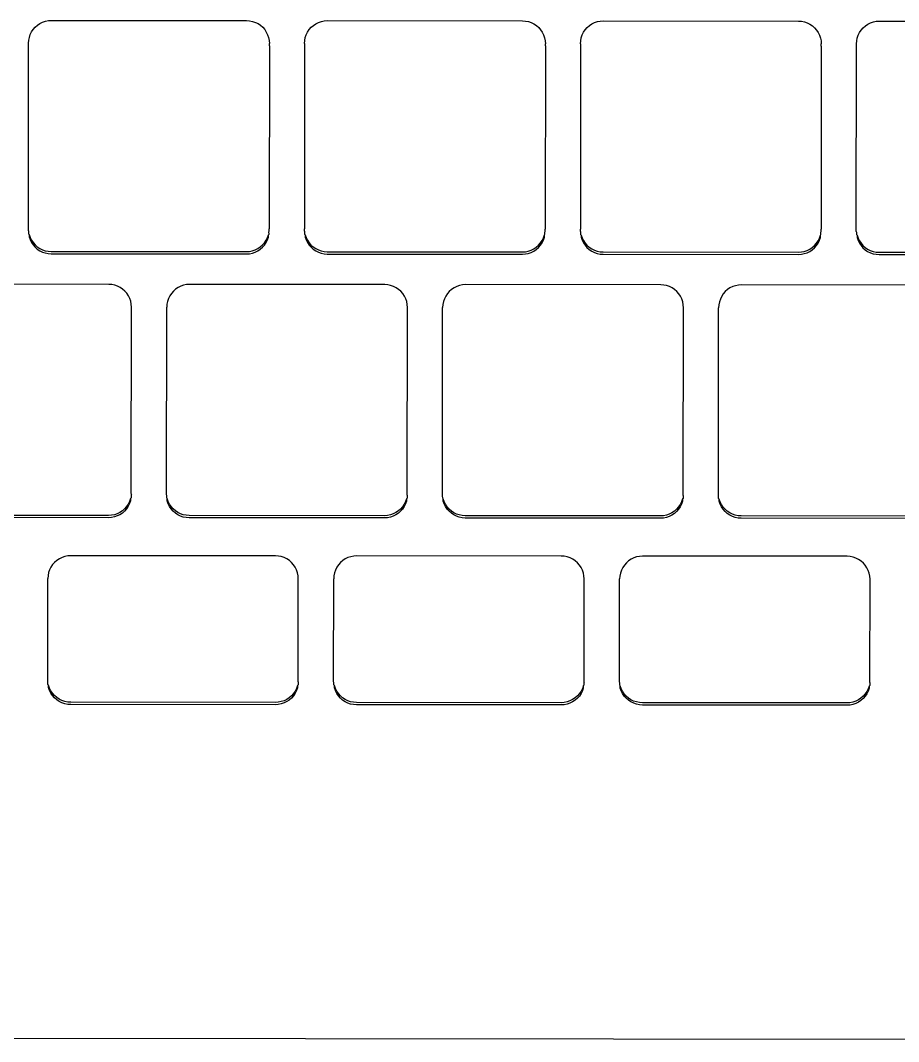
# Model space of a CAD drawing. Header units: millimetres. Extents: x 5625199 to 7433318, y -3316392 to -2552493.
# Drawn here: x 5805933 to 5805993.1, y -2585691.1 to -2585621.2 of the extents above; entities that cross this region are included whole.
import ezdxf

# ---------------------------------------------------------------- set-up
doc = ezdxf.new("R2010")
doc.units = ezdxf.units.MM
doc.layers.add('PL-活动家具', color=15, linetype='Continuous')

# ---------------------------------------------------------------- blocks, each defined once
blk = doc.blocks.new('GW21')
for p, q in [((5240309.778, -2566365.075), (5240309.891, -2566364.905)), ((5240309.891, -2566364.905), (5240310.025, -2566364.751)), ((5240310.025, -2566364.751), (5240310.179, -2566364.616)), ((5240310.179, -2566364.616), (5240310.348, -2566364.503)), ((5240310.348, -2566364.503), (5240310.53, -2566364.412)), ((5240310.53, -2566364.412), (5240310.723, -2566364.347)), ((5240310.723, -2566364.347), (5240310.923, -2566364.307)), ((5240310.923, -2566364.307), (5240311.126, -2566364.294)), ((5240311.126, -2566364.294), (5240324.499, -2566364.305)), ((5240324.499, -2566364.305), (5240324.702, -2566364.319)), ((5240324.702, -2566364.319), (5240324.901, -2566364.359)), ((5240324.901, -2566364.359), (5240325.094, -2566364.425)), ((5240325.094, -2566364.425), (5240325.276, -2566364.515)), ((5240325.276, -2566364.515), (5240325.445, -2566364.629)), ((5240325.445, -2566364.629), (5240325.598, -2566364.765)), ((5240325.598, -2566364.765), (5240325.732, -2566364.919)), ((5240328.783, -2566364.921), (5240328.917, -2566364.767)), ((5240328.917, -2566364.767), (5240329.071, -2566364.632)), ((5240329.071, -2566364.632), (5240329.24, -2566364.519)), ((5240329.24, -2566364.519), (5240329.422, -2566364.428)), ((5240329.422, -2566364.428), (5240329.615, -2566364.363)), ((5240329.615, -2566364.363), (5240329.815, -2566364.323)), ((5240329.815, -2566364.323), (5240330.018, -2566364.31)), ((5240330.018, -2566364.31), (5240343.391, -2566364.321)), ((5240343.391, -2566364.321), (5240343.594, -2566364.335)), ((5240343.594, -2566364.335), (5240343.793, -2566364.375)), ((5240343.793, -2566364.375), (5240343.986, -2566364.441)), ((5240343.986, -2566364.441), (5240344.168, -2566364.532)), ((5240344.168, -2566364.532), (5240344.337, -2566364.646)), ((5240344.337, -2566364.646), (5240344.49, -2566364.781)), ((5240344.49, -2566364.781), (5240344.624, -2566364.935)), ((5240347.675, -2566364.937), (5240347.81, -2566364.784)), ((5240347.81, -2566364.784), (5240347.963, -2566364.649)), ((5240347.963, -2566364.649), (5240348.132, -2566364.535)), ((5240348.132, -2566364.535), (5240348.315, -2566364.445)), ((5240348.315, -2566364.445), (5240348.507, -2566364.379)), ((5240348.507, -2566364.379), (5240348.707, -2566364.339)), ((5240348.707, -2566364.339), (5240348.91, -2566364.326)), ((5240348.91, -2566364.326), (5240362.283, -2566364.337)), ((5240362.283, -2566364.337), (5240362.486, -2566364.351)), ((5240362.486, -2566364.351), (5240362.685, -2566364.391)), ((5240362.685, -2566364.391), (5240362.878, -2566364.457)), ((5240362.878, -2566364.457), (5240363.06, -2566364.548)), ((5240363.06, -2566364.548), (5240363.229, -2566364.662)), ((5240363.229, -2566364.662), (5240363.382, -2566364.797)), ((5240363.382, -2566364.797), (5240363.516, -2566364.951)), ((5240366.567, -2566364.954), (5240366.702, -2566364.8)), ((5240366.702, -2566364.8), (5240366.855, -2566364.665)), ((5240366.855, -2566364.665), (5240367.024, -2566364.551)), ((5240367.024, -2566364.551), (5240367.207, -2566364.461)), ((5240367.207, -2566364.461), (5240367.399, -2566364.395)), ((5240367.399, -2566364.395), (5240367.599, -2566364.355)), ((5240367.599, -2566364.355), (5240367.802, -2566364.342)), ((5240367.802, -2566364.342), (5240381.175, -2566364.354)), ((5240309.582, -2566365.653), (5240309.622, -2566365.453)), ((5240309.622, -2566365.453), (5240309.688, -2566365.259)), ((5240309.688, -2566365.259), (5240309.778, -2566365.075)), ((5240325.732, -2566364.919), (5240325.845, -2566365.089)), ((5240325.845, -2566365.089), (5240325.935, -2566365.273)), ((5240325.935, -2566365.273), (5240326, -2566365.467)), ((5240326, -2566365.467), (5240326.04, -2566365.668)), ((5240328.474, -2566365.67), (5240328.514, -2566365.469)), ((5240328.514, -2566365.469), (5240328.58, -2566365.275)), ((5240328.58, -2566365.275), (5240328.67, -2566365.091)), ((5240328.67, -2566365.091), (5240328.783, -2566364.921)), ((5240344.624, -2566364.935), (5240344.737, -2566365.105)), ((5240344.737, -2566365.105), (5240344.827, -2566365.289)), ((5240344.827, -2566365.289), (5240344.892, -2566365.483)), ((5240344.892, -2566365.483), (5240344.932, -2566365.684)), ((5240347.366, -2566365.686), (5240347.406, -2566365.485)), ((5240347.406, -2566365.485), (5240347.472, -2566365.291)), ((5240347.472, -2566365.291), (5240347.562, -2566365.108)), ((5240347.562, -2566365.108), (5240347.675, -2566364.937)), ((5240363.516, -2566364.951), (5240363.629, -2566365.121)), ((5240363.629, -2566365.121), (5240363.719, -2566365.305)), ((5240363.719, -2566365.305), (5240363.784, -2566365.499)), ((5240363.784, -2566365.499), (5240363.824, -2566365.7)), ((5240366.258, -2566365.702), (5240366.298, -2566365.501)), ((5240366.298, -2566365.501), (5240366.364, -2566365.307)), ((5240366.364, -2566365.307), (5240366.454, -2566365.124)), ((5240366.454, -2566365.124), (5240366.567, -2566364.954)), ((5240309.558, -2566378.708), (5240309.569, -2566365.858)), ((5240309.569, -2566365.858), (5240309.582, -2566365.653)), ((5240326.04, -2566365.668), (5240326.053, -2566365.872)), ((5240326.054, -2566366.028), (5240326.041, -2566378.566)), ((5240326.054, -2566366.028), (5240326.053, -2566365.872)), ((5240328.461, -2566365.874), (5240328.449, -2566378.568)), ((5240328.461, -2566365.874), (5240328.474, -2566365.67)), ((5240344.932, -2566365.684), (5240344.945, -2566365.888)), ((5240344.946, -2566366.044), (5240344.933, -2566378.582)), ((5240344.946, -2566366.044), (5240344.945, -2566365.888)), ((5240347.353, -2566365.89), (5240347.341, -2566378.584)), ((5240347.353, -2566365.89), (5240347.366, -2566365.686)), ((5240363.824, -2566365.7), (5240363.837, -2566365.904)), ((5240363.838, -2566366.06), (5240363.825, -2566378.598)), ((5240363.838, -2566366.06), (5240363.837, -2566365.904)), ((5240366.234, -2566378.756), (5240366.245, -2566365.906)), ((5240366.245, -2566365.906), (5240366.258, -2566365.702)), ((5240309.558, -2566378.708), (5240309.57, -2566378.756)), ((5240309.57, -2566378.756), (5240309.571, -2566378.912)), ((5240326.027, -2566378.77), (5240326.042, -2566378.722)), ((5240326.028, -2566378.926), (5240326.027, -2566378.77)), ((5240326.042, -2566378.722), (5240326.041, -2566378.566)), ((5240328.45, -2566378.724), (5240328.449, -2566378.568)), ((5240328.45, -2566378.724), (5240328.462, -2566378.772)), ((5240328.462, -2566378.772), (5240328.463, -2566378.928)), ((5240344.919, -2566378.786), (5240344.934, -2566378.738)), ((5240344.92, -2566378.942), (5240344.919, -2566378.786)), ((5240344.934, -2566378.738), (5240344.933, -2566378.582)), ((5240347.342, -2566378.74), (5240347.341, -2566378.584)), ((5240347.342, -2566378.74), (5240347.354, -2566378.788)), ((5240347.354, -2566378.788), (5240347.355, -2566378.945)), ((5240363.811, -2566378.802), (5240363.826, -2566378.754)), ((5240363.812, -2566378.959), (5240363.811, -2566378.802)), ((5240363.826, -2566378.754), (5240363.825, -2566378.598)), ((5240366.234, -2566378.756), (5240366.246, -2566378.805)), ((5240366.246, -2566378.805), (5240366.247, -2566378.961)), ((5240309.571, -2566378.912), (5240309.609, -2566378.957)), ((5240309.609, -2566378.957), (5240309.675, -2566379.151)), ((5240309.609, -2566378.957), (5240309.61, -2566379.113)), ((5240309.61, -2566379.113), (5240309.676, -2566379.307)), ((5240309.675, -2566379.151), (5240309.765, -2566379.335)), ((5240309.676, -2566379.307), (5240309.765, -2566379.491)), ((5240309.765, -2566379.335), (5240309.877, -2566379.505)), ((5240309.765, -2566379.491), (5240309.878, -2566379.661)), ((5240309.877, -2566379.505), (5240310.011, -2566379.659)), ((5240325.584, -2566379.672), (5240325.718, -2566379.518)), ((5240325.718, -2566379.518), (5240325.832, -2566379.348)), ((5240325.719, -2566379.675), (5240325.832, -2566379.504)), ((5240325.832, -2566379.348), (5240325.922, -2566379.165)), ((5240325.832, -2566379.504), (5240325.923, -2566379.321)), ((5240325.922, -2566379.165), (5240325.987, -2566378.971)), ((5240325.923, -2566379.321), (5240325.988, -2566379.127)), ((5240325.987, -2566378.971), (5240326.028, -2566378.926)), ((5240325.988, -2566379.127), (5240325.987, -2566378.971)), ((5240328.463, -2566378.928), (5240328.502, -2566378.973)), ((5240328.502, -2566378.973), (5240328.567, -2566379.167)), ((5240328.502, -2566378.973), (5240328.502, -2566379.129)), ((5240328.502, -2566379.129), (5240328.568, -2566379.323)), ((5240328.567, -2566379.167), (5240328.657, -2566379.351)), ((5240328.568, -2566379.323), (5240328.657, -2566379.507)), ((5240328.657, -2566379.351), (5240328.769, -2566379.521)), ((5240328.657, -2566379.507), (5240328.77, -2566379.677)), ((5240328.769, -2566379.521), (5240328.903, -2566379.675)), ((5240344.476, -2566379.689), (5240344.61, -2566379.535)), ((5240344.61, -2566379.535), (5240344.724, -2566379.365)), ((5240344.611, -2566379.691), (5240344.725, -2566379.521)), ((5240344.724, -2566379.365), (5240344.814, -2566379.181)), ((5240344.725, -2566379.521), (5240344.815, -2566379.337)), ((5240344.814, -2566379.181), (5240344.879, -2566378.987)), ((5240344.815, -2566379.337), (5240344.88, -2566379.143)), ((5240344.879, -2566378.987), (5240344.92, -2566378.942)), ((5240344.88, -2566379.143), (5240344.879, -2566378.987)), ((5240347.355, -2566378.945), (5240347.394, -2566378.989)), ((5240347.394, -2566378.989), (5240347.459, -2566379.183)), ((5240347.394, -2566378.989), (5240347.394, -2566379.145)), ((5240347.394, -2566379.145), (5240347.46, -2566379.339)), ((5240347.459, -2566379.183), (5240347.549, -2566379.367)), ((5240347.46, -2566379.339), (5240347.549, -2566379.523)), ((5240347.549, -2566379.367), (5240347.662, -2566379.537)), ((5240347.549, -2566379.523), (5240347.662, -2566379.693)), ((5240347.662, -2566379.537), (5240347.796, -2566379.691)), ((5240363.368, -2566379.705), (5240363.503, -2566379.551)), ((5240363.503, -2566379.551), (5240363.616, -2566379.381)), ((5240363.503, -2566379.707), (5240363.617, -2566379.537)), ((5240363.616, -2566379.381), (5240363.706, -2566379.197)), ((5240363.617, -2566379.537), (5240363.707, -2566379.353)), ((5240363.706, -2566379.197), (5240363.771, -2566379.003)), ((5240363.707, -2566379.353), (5240363.772, -2566379.159)), ((5240363.771, -2566379.003), (5240363.812, -2566378.959)), ((5240363.772, -2566379.159), (5240363.771, -2566379.003)), ((5240366.247, -2566378.961), (5240366.286, -2566379.005)), ((5240366.286, -2566379.005), (5240366.351, -2566379.199)), ((5240366.286, -2566379.005), (5240366.286, -2566379.162)), ((5240366.286, -2566379.162), (5240366.352, -2566379.356)), ((5240366.351, -2566379.199), (5240366.441, -2566379.383)), ((5240366.352, -2566379.356), (5240366.442, -2566379.539)), ((5240366.441, -2566379.383), (5240366.554, -2566379.553)), ((5240366.442, -2566379.539), (5240366.554, -2566379.71)), ((5240366.554, -2566379.553), (5240366.688, -2566379.708)), ((5240309.878, -2566379.661), (5240310.012, -2566379.815)), ((5240310.011, -2566379.659), (5240310.164, -2566379.794)), ((5240310.012, -2566379.815), (5240310.165, -2566379.95)), ((5240310.164, -2566379.794), (5240310.333, -2566379.908)), ((5240310.165, -2566379.95), (5240310.334, -2566380.064)), ((5240310.333, -2566379.908), (5240310.516, -2566379.999)), ((5240310.334, -2566380.064), (5240310.517, -2566380.155)), ((5240310.516, -2566379.999), (5240310.708, -2566380.065)), ((5240310.517, -2566380.155), (5240310.709, -2566380.221)), ((5240310.708, -2566380.065), (5240310.908, -2566380.105)), ((5240310.709, -2566380.221), (5240310.909, -2566380.261)), ((5240310.908, -2566380.105), (5240311.111, -2566380.118)), ((5240310.909, -2566380.261), (5240311.112, -2566380.275)), ((5240311.111, -2566380.118), (5240324.484, -2566380.13)), ((5240311.112, -2566380.275), (5240324.485, -2566380.286)), ((5240324.484, -2566380.13), (5240324.687, -2566380.117)), ((5240324.485, -2566380.286), (5240324.688, -2566380.273)), ((5240324.687, -2566380.117), (5240324.886, -2566380.077)), ((5240324.688, -2566380.273), (5240324.887, -2566380.233)), ((5240324.886, -2566380.077), (5240325.079, -2566380.011)), ((5240324.887, -2566380.233), (5240325.08, -2566380.167)), ((5240325.079, -2566380.011), (5240325.262, -2566379.921)), ((5240325.08, -2566380.167), (5240325.263, -2566380.077)), ((5240325.262, -2566379.921), (5240325.431, -2566379.807)), ((5240325.263, -2566380.077), (5240325.432, -2566379.963)), ((5240325.431, -2566379.807), (5240325.584, -2566379.672)), ((5240325.432, -2566379.963), (5240325.585, -2566379.828)), ((5240325.585, -2566379.828), (5240325.719, -2566379.675)), ((5240328.77, -2566379.677), (5240328.904, -2566379.831)), ((5240328.903, -2566379.675), (5240329.056, -2566379.81)), ((5240328.904, -2566379.831), (5240329.057, -2566379.966)), ((5240329.056, -2566379.81), (5240329.225, -2566379.924)), ((5240329.057, -2566379.966), (5240329.226, -2566380.08)), ((5240329.225, -2566379.924), (5240329.408, -2566380.015)), ((5240329.226, -2566380.08), (5240329.409, -2566380.171)), ((5240329.408, -2566380.015), (5240329.6, -2566380.081)), ((5240329.409, -2566380.171), (5240329.601, -2566380.237)), ((5240329.6, -2566380.081), (5240329.8, -2566380.121)), ((5240329.601, -2566380.237), (5240329.801, -2566380.277)), ((5240329.8, -2566380.121), (5240330.003, -2566380.135)), ((5240329.801, -2566380.277), (5240330.004, -2566380.291)), ((5240330.003, -2566380.135), (5240343.376, -2566380.146)), ((5240330.004, -2566380.291), (5240343.377, -2566380.302)), ((5240343.376, -2566380.146), (5240343.579, -2566380.133)), ((5240343.377, -2566380.302), (5240343.58, -2566380.289)), ((5240343.579, -2566380.133), (5240343.778, -2566380.093)), ((5240343.58, -2566380.289), (5240343.779, -2566380.249)), ((5240343.778, -2566380.093), (5240343.971, -2566380.027)), ((5240343.779, -2566380.249), (5240343.972, -2566380.184)), ((5240343.971, -2566380.027), (5240344.154, -2566379.937)), ((5240343.972, -2566380.184), (5240344.155, -2566380.093)), ((5240344.154, -2566379.937), (5240344.323, -2566379.823)), ((5240344.155, -2566380.093), (5240344.324, -2566379.98)), ((5240344.323, -2566379.823), (5240344.476, -2566379.689)), ((5240344.324, -2566379.98), (5240344.477, -2566379.845)), ((5240344.477, -2566379.845), (5240344.611, -2566379.691)), ((5240347.662, -2566379.693), (5240347.796, -2566379.848)), ((5240347.796, -2566379.691), (5240347.948, -2566379.827)), ((5240347.796, -2566379.848), (5240347.949, -2566379.983)), ((5240347.948, -2566379.827), (5240348.117, -2566379.94)), ((5240347.949, -2566379.983), (5240348.118, -2566380.097)), ((5240348.117, -2566379.94), (5240348.3, -2566380.031)), ((5240348.118, -2566380.097), (5240348.301, -2566380.187)), ((5240348.3, -2566380.031), (5240348.493, -2566380.097)), ((5240348.301, -2566380.187), (5240348.493, -2566380.253)), ((5240348.493, -2566380.097), (5240348.692, -2566380.137)), ((5240348.493, -2566380.253), (5240348.693, -2566380.293)), ((5240348.692, -2566380.137), (5240348.895, -2566380.151)), ((5240348.693, -2566380.293), (5240348.896, -2566380.307)), ((5240348.895, -2566380.151), (5240362.268, -2566380.162)), ((5240362.268, -2566380.162), (5240362.471, -2566380.149)), ((5240362.471, -2566380.149), (5240362.671, -2566380.109)), ((5240362.472, -2566380.305), (5240362.671, -2566380.265)), ((5240362.671, -2566380.109), (5240362.863, -2566380.044)), ((5240362.671, -2566380.265), (5240362.864, -2566380.2)), ((5240362.863, -2566380.044), (5240363.046, -2566379.953)), ((5240362.864, -2566380.2), (5240363.047, -2566380.109)), ((5240363.046, -2566379.953), (5240363.215, -2566379.84)), ((5240363.047, -2566380.109), (5240363.216, -2566379.996)), ((5240363.215, -2566379.84), (5240363.368, -2566379.705)), ((5240363.216, -2566379.996), (5240363.369, -2566379.861)), ((5240363.369, -2566379.861), (5240363.503, -2566379.707)), ((5240366.554, -2566379.71), (5240366.688, -2566379.864)), ((5240366.688, -2566379.708), (5240366.84, -2566379.843)), ((5240366.688, -2566379.864), (5240366.841, -2566379.999)), ((5240366.84, -2566379.843), (5240367.01, -2566379.957)), ((5240366.841, -2566379.999), (5240367.01, -2566380.113)), ((5240367.01, -2566379.957), (5240367.192, -2566380.047)), ((5240367.01, -2566380.113), (5240367.193, -2566380.203)), ((5240367.192, -2566380.047), (5240367.385, -2566380.113)), ((5240367.193, -2566380.203), (5240367.385, -2566380.269)), ((5240367.385, -2566380.113), (5240367.584, -2566380.153)), ((5240367.385, -2566380.269), (5240367.585, -2566380.31)), ((5240367.584, -2566380.153), (5240367.787, -2566380.167)), ((5240367.787, -2566380.167), (5240381.16, -2566380.178)), ((5240348.896, -2566380.307), (5240362.269, -2566380.318)), ((5240362.269, -2566380.318), (5240362.472, -2566380.305)), ((5240367.585, -2566380.31), (5240367.788, -2566380.323)), ((5240367.788, -2566380.323), (5240381.161, -2566380.335)), ((5240315.061, -2566382.37), (5240301.688, -2566382.358)), ((5240315.264, -2566382.383), (5240315.061, -2566382.37)), ((5240315.463, -2566382.423), (5240315.264, -2566382.383)), ((5240320.377, -2566382.387), (5240320.177, -2566382.427)), ((5240320.58, -2566382.374), (5240320.377, -2566382.387)), ((5240333.953, -2566382.386), (5240320.58, -2566382.374)), ((5240334.156, -2566382.399), (5240333.953, -2566382.386)), ((5240339.472, -2566382.39), (5240339.269, -2566382.404)), ((5240352.845, -2566382.402), (5240339.472, -2566382.39)), ((5240315.656, -2566382.489), (5240315.463, -2566382.423)), ((5240315.838, -2566382.58), (5240315.656, -2566382.489)), ((5240316.007, -2566382.694), (5240315.838, -2566382.58)), ((5240316.16, -2566382.829), (5240316.007, -2566382.694)), ((5240316.294, -2566382.983), (5240316.16, -2566382.829)), ((5240316.407, -2566383.153), (5240316.294, -2566382.983)), ((5240319.345, -2566382.986), (5240319.232, -2566383.156)), ((5240319.48, -2566382.832), (5240319.345, -2566382.986)), ((5240319.633, -2566382.697), (5240319.48, -2566382.832)), ((5240319.802, -2566382.583), (5240319.633, -2566382.697)), ((5240319.985, -2566382.493), (5240319.802, -2566382.583)), ((5240320.177, -2566382.427), (5240319.985, -2566382.493)), ((5240334.355, -2566382.439), (5240334.156, -2566382.399)), ((5240334.548, -2566382.505), (5240334.355, -2566382.439)), ((5240334.73, -2566382.596), (5240334.548, -2566382.505)), ((5240334.899, -2566382.71), (5240334.73, -2566382.596)), ((5240335.052, -2566382.845), (5240334.899, -2566382.71)), ((5240335.186, -2566382.999), (5240335.052, -2566382.845)), ((5240335.299, -2566383.17), (5240335.186, -2566382.999)), ((5240338.237, -2566383.002), (5240338.124, -2566383.172)), ((5240338.372, -2566382.848), (5240338.237, -2566383.002)), ((5240338.525, -2566382.713), (5240338.372, -2566382.848)), ((5240338.694, -2566382.6), (5240338.525, -2566382.713)), ((5240338.877, -2566382.509), (5240338.694, -2566382.6)), ((5240339.069, -2566382.443), (5240338.877, -2566382.509)), ((5240339.269, -2566382.404), (5240339.069, -2566382.443)), ((5240353.048, -2566382.416), (5240352.845, -2566382.402)), ((5240353.247, -2566382.456), (5240353.048, -2566382.416)), ((5240353.44, -2566382.522), (5240353.247, -2566382.456)), ((5240353.622, -2566382.612), (5240353.44, -2566382.522)), ((5240353.791, -2566382.726), (5240353.622, -2566382.612)), ((5240353.944, -2566382.861), (5240353.791, -2566382.726)), ((5240354.078, -2566383.015), (5240353.944, -2566382.861)), ((5240354.191, -2566383.186), (5240354.078, -2566383.015)), ((5240357.129, -2566383.018), (5240357.016, -2566383.188)), ((5240357.264, -2566382.864), (5240357.129, -2566383.018)), ((5240357.417, -2566382.729), (5240357.264, -2566382.864)), ((5240357.586, -2566382.616), (5240357.417, -2566382.729)), ((5240357.769, -2566382.525), (5240357.586, -2566382.616)), ((5240357.961, -2566382.46), (5240357.769, -2566382.525)), ((5240358.161, -2566382.42), (5240357.961, -2566382.46)), ((5240358.364, -2566382.407), (5240358.161, -2566382.42)), ((5240371.737, -2566382.418), (5240358.364, -2566382.407)), ((5240316.497, -2566383.337), (5240316.407, -2566383.153)), ((5240316.562, -2566383.531), (5240316.497, -2566383.337)), ((5240316.602, -2566383.732), (5240316.562, -2566383.531)), ((5240316.615, -2566383.936), (5240316.602, -2566383.732)), ((5240319.036, -2566383.734), (5240319.023, -2566383.938)), ((5240319.076, -2566383.533), (5240319.036, -2566383.734)), ((5240319.142, -2566383.339), (5240319.076, -2566383.533)), ((5240319.232, -2566383.156), (5240319.142, -2566383.339)), ((5240335.389, -2566383.353), (5240335.299, -2566383.17)), ((5240335.454, -2566383.547), (5240335.389, -2566383.353)), ((5240335.494, -2566383.748), (5240335.454, -2566383.547)), ((5240335.507, -2566383.953), (5240335.494, -2566383.748)), ((5240337.928, -2566383.75), (5240337.915, -2566383.955)), ((5240337.968, -2566383.549), (5240337.928, -2566383.75)), ((5240338.034, -2566383.356), (5240337.968, -2566383.549)), ((5240338.124, -2566383.172), (5240338.034, -2566383.356)), ((5240354.281, -2566383.37), (5240354.191, -2566383.186)), ((5240354.346, -2566383.564), (5240354.281, -2566383.37)), ((5240354.386, -2566383.764), (5240354.346, -2566383.564)), ((5240354.399, -2566383.969), (5240354.386, -2566383.764)), ((5240356.82, -2566383.766), (5240356.807, -2566383.971)), ((5240356.86, -2566383.566), (5240356.82, -2566383.766)), ((5240356.926, -2566383.372), (5240356.86, -2566383.566)), ((5240357.016, -2566383.188), (5240356.926, -2566383.372)), ((5240316.603, -2566396.63), (5240316.616, -2566384.092)), ((5240316.616, -2566384.092), (5240316.615, -2566383.936)), ((5240319.012, -2566396.788), (5240319.023, -2566383.938)), ((5240335.495, -2566396.646), (5240335.508, -2566384.109)), ((5240335.508, -2566384.109), (5240335.507, -2566383.953)), ((5240337.904, -2566396.805), (5240337.915, -2566383.955)), ((5240354.387, -2566396.663), (5240354.4, -2566384.125)), ((5240354.4, -2566384.125), (5240354.399, -2566383.969)), ((5240356.795, -2566396.665), (5240356.807, -2566383.971)), ((5240316.549, -2566397.035), (5240316.484, -2566397.229)), ((5240316.59, -2566396.991), (5240316.549, -2566397.035)), ((5240316.549, -2566397.035), (5240316.55, -2566397.191)), ((5240316.604, -2566396.786), (5240316.589, -2566396.835)), ((5240316.589, -2566396.835), (5240316.59, -2566396.991)), ((5240316.604, -2566396.786), (5240316.603, -2566396.63)), ((5240319.024, -2566396.837), (5240319.012, -2566396.788)), ((5240319.025, -2566396.993), (5240319.024, -2566396.837)), ((5240319.064, -2566397.038), (5240319.025, -2566396.993)), ((5240319.129, -2566397.231), (5240319.064, -2566397.038)), ((5240319.064, -2566397.194), (5240319.064, -2566397.038)), ((5240335.442, -2566397.052), (5240335.376, -2566397.245)), ((5240335.482, -2566397.007), (5240335.442, -2566397.052)), ((5240335.442, -2566397.052), (5240335.442, -2566397.208)), ((5240335.496, -2566396.803), (5240335.481, -2566396.851)), ((5240335.481, -2566396.851), (5240335.482, -2566397.007)), ((5240335.496, -2566396.803), (5240335.495, -2566396.646)), ((5240337.916, -2566396.853), (5240337.904, -2566396.805)), ((5240337.917, -2566397.009), (5240337.916, -2566396.853)), ((5240337.956, -2566397.054), (5240337.917, -2566397.009)), ((5240338.021, -2566397.248), (5240337.956, -2566397.054)), ((5240337.956, -2566397.21), (5240337.956, -2566397.054)), ((5240354.334, -2566397.068), (5240354.268, -2566397.262)), ((5240354.374, -2566397.023), (5240354.334, -2566397.068)), ((5240354.334, -2566397.068), (5240354.334, -2566397.224)), ((5240354.388, -2566396.819), (5240354.373, -2566396.867)), ((5240354.373, -2566396.867), (5240354.374, -2566397.023)), ((5240354.388, -2566396.819), (5240354.387, -2566396.663)), ((5240356.796, -2566396.821), (5240356.795, -2566396.665)), ((5240356.808, -2566396.869), (5240356.796, -2566396.821)), ((5240356.809, -2566397.025), (5240356.808, -2566396.869)), ((5240356.848, -2566397.07), (5240356.809, -2566397.025)), ((5240356.913, -2566397.264), (5240356.848, -2566397.07)), ((5240356.849, -2566397.226), (5240356.848, -2566397.07)), ((5240316.146, -2566397.737), (5240315.993, -2566397.872)), ((5240316.28, -2566397.583), (5240316.146, -2566397.737)), ((5240316.281, -2566397.739), (5240316.147, -2566397.893)), ((5240316.394, -2566397.413), (5240316.28, -2566397.583)), ((5240316.395, -2566397.569), (5240316.281, -2566397.739)), ((5240316.484, -2566397.229), (5240316.394, -2566397.413)), ((5240316.485, -2566397.385), (5240316.395, -2566397.569)), ((5240316.55, -2566397.191), (5240316.485, -2566397.385)), ((5240319.13, -2566397.388), (5240319.064, -2566397.194)), ((5240319.219, -2566397.415), (5240319.129, -2566397.231)), ((5240319.219, -2566397.571), (5240319.13, -2566397.388)), ((5240319.332, -2566397.586), (5240319.219, -2566397.415)), ((5240319.332, -2566397.742), (5240319.219, -2566397.571)), ((5240319.466, -2566397.74), (5240319.332, -2566397.586)), ((5240319.466, -2566397.896), (5240319.332, -2566397.742)), ((5240319.618, -2566397.875), (5240319.466, -2566397.74)), ((5240335.038, -2566397.753), (5240334.885, -2566397.888)), ((5240335.173, -2566397.599), (5240335.038, -2566397.753)), ((5240335.173, -2566397.755), (5240335.039, -2566397.909)), ((5240335.286, -2566397.429), (5240335.173, -2566397.599)), ((5240335.287, -2566397.585), (5240335.173, -2566397.755)), ((5240335.376, -2566397.245), (5240335.286, -2566397.429)), ((5240335.377, -2566397.402), (5240335.287, -2566397.585)), ((5240335.442, -2566397.208), (5240335.377, -2566397.402)), ((5240338.022, -2566397.404), (5240337.956, -2566397.21)), ((5240338.111, -2566397.431), (5240338.021, -2566397.248)), ((5240338.112, -2566397.588), (5240338.022, -2566397.404)), ((5240338.224, -2566397.602), (5240338.111, -2566397.431)), ((5240338.224, -2566397.758), (5240338.112, -2566397.588)), ((5240338.358, -2566397.756), (5240338.224, -2566397.602)), ((5240338.358, -2566397.912), (5240338.224, -2566397.758)), ((5240338.51, -2566397.891), (5240338.358, -2566397.756)), ((5240353.93, -2566397.769), (5240353.777, -2566397.904)), ((5240354.065, -2566397.615), (5240353.93, -2566397.769)), ((5240354.065, -2566397.771), (5240353.931, -2566397.925)), ((5240354.178, -2566397.445), (5240354.065, -2566397.615)), ((5240354.179, -2566397.601), (5240354.065, -2566397.771)), ((5240354.268, -2566397.262), (5240354.178, -2566397.445)), ((5240354.269, -2566397.418), (5240354.179, -2566397.601)), ((5240354.334, -2566397.224), (5240354.269, -2566397.418)), ((5240356.914, -2566397.42), (5240356.849, -2566397.226)), ((5240357.003, -2566397.448), (5240356.913, -2566397.264)), ((5240357.004, -2566397.604), (5240356.914, -2566397.42)), ((5240357.116, -2566397.618), (5240357.003, -2566397.448)), ((5240357.116, -2566397.774), (5240357.004, -2566397.604)), ((5240357.25, -2566397.772), (5240357.116, -2566397.618)), ((5240357.25, -2566397.928), (5240357.116, -2566397.774)), ((5240357.403, -2566397.907), (5240357.25, -2566397.772)), ((5240315.046, -2566398.194), (5240301.673, -2566398.183)), ((5240315.047, -2566398.35), (5240301.674, -2566398.339)), ((5240315.249, -2566398.181), (5240315.046, -2566398.194)), ((5240315.25, -2566398.337), (5240315.047, -2566398.35)), ((5240315.448, -2566398.141), (5240315.249, -2566398.181)), ((5240315.449, -2566398.298), (5240315.25, -2566398.337)), ((5240315.641, -2566398.076), (5240315.448, -2566398.141)), ((5240315.642, -2566398.232), (5240315.449, -2566398.298)), ((5240315.824, -2566397.985), (5240315.641, -2566398.076)), ((5240315.825, -2566398.141), (5240315.642, -2566398.232)), ((5240315.993, -2566397.872), (5240315.824, -2566397.985)), ((5240315.994, -2566398.028), (5240315.825, -2566398.141)), ((5240316.147, -2566397.893), (5240315.994, -2566398.028)), ((5240319.619, -2566398.031), (5240319.466, -2566397.896)), ((5240319.787, -2566397.989), (5240319.618, -2566397.875)), ((5240319.788, -2566398.145), (5240319.619, -2566398.031)), ((5240319.97, -2566398.079), (5240319.787, -2566397.989)), ((5240319.971, -2566398.236), (5240319.788, -2566398.145)), ((5240320.163, -2566398.145), (5240319.97, -2566398.079)), ((5240320.163, -2566398.302), (5240319.971, -2566398.236)), ((5240320.362, -2566398.186), (5240320.163, -2566398.145)), ((5240320.363, -2566398.342), (5240320.163, -2566398.302)), ((5240320.565, -2566398.199), (5240320.362, -2566398.186)), ((5240320.566, -2566398.355), (5240320.363, -2566398.342)), ((5240333.938, -2566398.211), (5240320.565, -2566398.199)), ((5240333.939, -2566398.367), (5240320.566, -2566398.355)), ((5240334.141, -2566398.197), (5240333.938, -2566398.211)), ((5240334.142, -2566398.353), (5240333.939, -2566398.367)), ((5240334.341, -2566398.158), (5240334.141, -2566398.197)), ((5240334.341, -2566398.314), (5240334.142, -2566398.353)), ((5240334.533, -2566398.092), (5240334.341, -2566398.158)), ((5240334.534, -2566398.248), (5240334.341, -2566398.314)), ((5240334.716, -2566398.001), (5240334.533, -2566398.092)), ((5240334.717, -2566398.158), (5240334.534, -2566398.248)), ((5240334.885, -2566397.888), (5240334.716, -2566398.001)), ((5240334.886, -2566398.044), (5240334.717, -2566398.158)), ((5240335.039, -2566397.909), (5240334.886, -2566398.044)), ((5240338.511, -2566398.047), (5240338.358, -2566397.912)), ((5240338.68, -2566398.005), (5240338.51, -2566397.891)), ((5240338.68, -2566398.161), (5240338.511, -2566398.047)), ((5240338.862, -2566398.096), (5240338.68, -2566398.005)), ((5240338.863, -2566398.252), (5240338.68, -2566398.161)), ((5240339.055, -2566398.162), (5240338.862, -2566398.096)), ((5240339.055, -2566398.318), (5240338.863, -2566398.252)), ((5240339.254, -2566398.202), (5240339.055, -2566398.162)), ((5240339.255, -2566398.358), (5240339.055, -2566398.318)), ((5240339.457, -2566398.215), (5240339.254, -2566398.202)), ((5240339.458, -2566398.371), (5240339.255, -2566398.358)), ((5240352.83, -2566398.227), (5240339.457, -2566398.215)), ((5240352.831, -2566398.383), (5240339.458, -2566398.371)), ((5240353.033, -2566398.214), (5240352.83, -2566398.227)), ((5240353.034, -2566398.37), (5240352.831, -2566398.383)), ((5240353.233, -2566398.174), (5240353.033, -2566398.214)), ((5240353.233, -2566398.33), (5240353.034, -2566398.37)), ((5240353.425, -2566398.108), (5240353.233, -2566398.174)), ((5240353.426, -2566398.264), (5240353.233, -2566398.33)), ((5240353.608, -2566398.018), (5240353.425, -2566398.108)), ((5240353.609, -2566398.174), (5240353.426, -2566398.264)), ((5240353.777, -2566397.904), (5240353.608, -2566398.018)), ((5240353.778, -2566398.06), (5240353.609, -2566398.174)), ((5240353.931, -2566397.925), (5240353.778, -2566398.06)), ((5240357.403, -2566398.063), (5240357.25, -2566397.928)), ((5240357.572, -2566398.021), (5240357.403, -2566397.907)), ((5240357.572, -2566398.177), (5240357.403, -2566398.063)), ((5240357.754, -2566398.112), (5240357.572, -2566398.021)), ((5240357.755, -2566398.268), (5240357.572, -2566398.177)), ((5240357.947, -2566398.178), (5240357.754, -2566398.112)), ((5240357.947, -2566398.334), (5240357.755, -2566398.268)), ((5240358.146, -2566398.218), (5240357.947, -2566398.178)), ((5240358.147, -2566398.374), (5240357.947, -2566398.334)), ((5240358.349, -2566398.231), (5240358.146, -2566398.218)), ((5240358.35, -2566398.388), (5240358.147, -2566398.374)), ((5240371.722, -2566398.243), (5240358.349, -2566398.231)), ((5240371.723, -2566398.399), (5240358.35, -2566398.388)), ((5240311.506, -2566401.271), (5240311.351, -2566401.406)), ((5240311.677, -2566401.158), (5240311.506, -2566401.271)), ((5240311.861, -2566401.067), (5240311.677, -2566401.158)), ((5240312.056, -2566401.002), (5240311.861, -2566401.067)), ((5240312.257, -2566400.962), (5240312.056, -2566401.002)), ((5240312.462, -2566400.949), (5240312.257, -2566400.962)), ((5240326.465, -2566400.961), (5240312.462, -2566400.949)), ((5240326.67, -2566400.974), (5240326.465, -2566400.961)), ((5240326.872, -2566401.014), (5240326.67, -2566400.974)), ((5240327.066, -2566401.08), (5240326.872, -2566401.014)), ((5240327.25, -2566401.171), (5240327.066, -2566401.08)), ((5240327.421, -2566401.285), (5240327.25, -2566401.171)), ((5240331.246, -2566401.175), (5240331.075, -2566401.288)), ((5240331.431, -2566401.084), (5240331.246, -2566401.175)), ((5240331.625, -2566401.019), (5240331.431, -2566401.084)), ((5240331.827, -2566400.979), (5240331.625, -2566401.019)), ((5240332.032, -2566400.966), (5240331.827, -2566400.979)), ((5240346.035, -2566400.978), (5240332.032, -2566400.966)), ((5240346.24, -2566400.991), (5240346.035, -2566400.978)), ((5240346.441, -2566401.031), (5240346.24, -2566400.991)), ((5240346.636, -2566401.097), (5240346.441, -2566401.031)), ((5240346.82, -2566401.188), (5240346.636, -2566401.097)), ((5240346.991, -2566401.302), (5240346.82, -2566401.188)), ((5240350.816, -2566401.191), (5240350.645, -2566401.305)), ((5240351, -2566401.101), (5240350.816, -2566401.191)), ((5240351.195, -2566401.035), (5240351, -2566401.101)), ((5240351.397, -2566400.996), (5240351.195, -2566401.035)), ((5240351.602, -2566400.982), (5240351.397, -2566400.996)), ((5240365.605, -2566400.994), (5240351.602, -2566400.982)), ((5240365.81, -2566401.008), (5240365.605, -2566400.994)), ((5240366.011, -2566401.048), (5240365.81, -2566401.008)), ((5240366.206, -2566401.114), (5240366.011, -2566401.048)), ((5240366.39, -2566401.205), (5240366.206, -2566401.114)), ((5240366.561, -2566401.319), (5240366.39, -2566401.205)), ((5240311.01, -2566401.914), (5240310.944, -2566402.108)), ((5240311.101, -2566401.73), (5240311.01, -2566401.914)), ((5240311.215, -2566401.56), (5240311.101, -2566401.73)), ((5240311.351, -2566401.406), (5240311.215, -2566401.56)), ((5240327.576, -2566401.42), (5240327.421, -2566401.285)), ((5240327.711, -2566401.574), (5240327.576, -2566401.42)), ((5240327.825, -2566401.745), (5240327.711, -2566401.574)), ((5240327.916, -2566401.928), (5240327.825, -2566401.745)), ((5240327.982, -2566402.122), (5240327.916, -2566401.928)), ((5240330.58, -2566401.931), (5240330.513, -2566402.124)), ((5240330.671, -2566401.747), (5240330.58, -2566401.931)), ((5240330.785, -2566401.577), (5240330.671, -2566401.747)), ((5240330.921, -2566401.423), (5240330.785, -2566401.577)), ((5240331.075, -2566401.288), (5240330.921, -2566401.423)), ((5240347.145, -2566401.437), (5240346.991, -2566401.302)), ((5240347.281, -2566401.591), (5240347.145, -2566401.437)), ((5240347.395, -2566401.761), (5240347.281, -2566401.591)), ((5240347.485, -2566401.945), (5240347.395, -2566401.761)), ((5240347.551, -2566402.139), (5240347.485, -2566401.945)), ((5240350.149, -2566401.947), (5240350.083, -2566402.141)), ((5240350.24, -2566401.764), (5240350.149, -2566401.947)), ((5240350.355, -2566401.594), (5240350.24, -2566401.764)), ((5240350.49, -2566401.44), (5240350.355, -2566401.594)), ((5240350.645, -2566401.305), (5240350.49, -2566401.44)), ((5240366.715, -2566401.454), (5240366.561, -2566401.319)), ((5240366.85, -2566401.608), (5240366.715, -2566401.454)), ((5240366.964, -2566401.778), (5240366.85, -2566401.608)), ((5240367.055, -2566401.962), (5240366.964, -2566401.778)), ((5240367.121, -2566402.156), (5240367.055, -2566401.962)), ((5240310.884, -2566409.577), (5240310.89, -2566402.513)), ((5240310.903, -2566402.309), (5240310.89, -2566402.513)), ((5240310.944, -2566402.108), (5240310.903, -2566402.309)), ((5240328.021, -2566402.323), (5240327.982, -2566402.122)), ((5240328.035, -2566402.528), (5240328.021, -2566402.323)), ((5240328.035, -2566402.684), (5240328.035, -2566402.528)), ((5240330.454, -2566409.594), (5240330.46, -2566402.53)), ((5240330.473, -2566402.325), (5240330.46, -2566402.53)), ((5240330.513, -2566402.124), (5240330.473, -2566402.325)), ((5240347.591, -2566402.34), (5240347.551, -2566402.139)), ((5240347.604, -2566402.544), (5240347.591, -2566402.34)), ((5240347.605, -2566402.7), (5240347.604, -2566402.544)), ((5240350.024, -2566409.611), (5240350.029, -2566402.546)), ((5240350.043, -2566402.342), (5240350.029, -2566402.546)), ((5240350.083, -2566402.141), (5240350.043, -2566402.342)), ((5240367.161, -2566402.357), (5240367.121, -2566402.156)), ((5240367.174, -2566402.561), (5240367.161, -2566402.357)), ((5240367.175, -2566402.717), (5240367.174, -2566402.561)), ((5240328.028, -2566409.436), (5240328.035, -2566402.684)), ((5240347.598, -2566409.453), (5240347.605, -2566402.7)), ((5240367.168, -2566409.47), (5240367.175, -2566402.717)), ((5240310.897, -2566409.626), (5240310.884, -2566409.577)), ((5240310.897, -2566409.782), (5240310.897, -2566409.626)), ((5240328.029, -2566409.592), (5240328.015, -2566409.64)), ((5240328.015, -2566409.64), (5240328.015, -2566409.796)), ((5240328.029, -2566409.592), (5240328.028, -2566409.436)), ((5240330.466, -2566409.642), (5240330.454, -2566409.594)), ((5240330.467, -2566409.799), (5240330.466, -2566409.642)), ((5240347.599, -2566409.609), (5240347.584, -2566409.657)), ((5240347.584, -2566409.657), (5240347.585, -2566409.813)), ((5240347.599, -2566409.609), (5240347.598, -2566409.453)), ((5240350.036, -2566409.659), (5240350.024, -2566409.611)), ((5240350.037, -2566409.815), (5240350.036, -2566409.659)), ((5240367.169, -2566409.626), (5240367.154, -2566409.674)), ((5240367.169, -2566409.626), (5240367.168, -2566409.47)), ((5240310.936, -2566409.827), (5240310.897, -2566409.782)), ((5240311.002, -2566410.02), (5240310.936, -2566409.827)), ((5240310.937, -2566409.983), (5240310.936, -2566409.827)), ((5240311.003, -2566410.177), (5240310.937, -2566409.983)), ((5240311.093, -2566410.204), (5240311.002, -2566410.02)), ((5240311.094, -2566410.36), (5240311.003, -2566410.177)), ((5240311.207, -2566410.375), (5240311.093, -2566410.204)), ((5240311.208, -2566410.531), (5240311.094, -2566410.36)), ((5240327.817, -2566410.219), (5240327.703, -2566410.389)), ((5240327.908, -2566410.035), (5240327.817, -2566410.219)), ((5240327.909, -2566410.191), (5240327.818, -2566410.375)), ((5240327.974, -2566409.841), (5240327.908, -2566410.035)), ((5240327.975, -2566409.997), (5240327.909, -2566410.191)), ((5240328.015, -2566409.796), (5240327.974, -2566409.841)), ((5240327.974, -2566409.841), (5240327.975, -2566409.997)), ((5240330.506, -2566409.843), (5240330.467, -2566409.799)), ((5240330.572, -2566410.037), (5240330.506, -2566409.843)), ((5240330.507, -2566409.999), (5240330.506, -2566409.843)), ((5240330.573, -2566410.193), (5240330.507, -2566409.999)), ((5240330.663, -2566410.221), (5240330.572, -2566410.037)), ((5240330.664, -2566410.377), (5240330.573, -2566410.193)), ((5240330.777, -2566410.391), (5240330.663, -2566410.221)), ((5240347.387, -2566410.235), (5240347.272, -2566410.406)), ((5240347.478, -2566410.052), (5240347.387, -2566410.235)), ((5240347.479, -2566410.208), (5240347.388, -2566410.391)), ((5240347.544, -2566409.858), (5240347.478, -2566410.052)), ((5240347.545, -2566410.014), (5240347.479, -2566410.208)), ((5240347.585, -2566409.813), (5240347.544, -2566409.858)), ((5240347.544, -2566409.858), (5240347.545, -2566410.014)), ((5240350.076, -2566409.86), (5240350.037, -2566409.815)), ((5240350.142, -2566410.054), (5240350.076, -2566409.86)), ((5240350.077, -2566410.016), (5240350.076, -2566409.86)), ((5240350.143, -2566410.21), (5240350.077, -2566410.016)), ((5240350.233, -2566410.238), (5240350.142, -2566410.054)), ((5240350.233, -2566410.394), (5240350.143, -2566410.21)), ((5240350.347, -2566410.408), (5240350.233, -2566410.238)), ((5240366.956, -2566410.252), (5240366.842, -2566410.422)), ((5240367.048, -2566410.069), (5240366.956, -2566410.252)), ((5240367.048, -2566410.225), (5240366.957, -2566410.408)), ((5240367.114, -2566409.875), (5240367.048, -2566410.069)), ((5240367.115, -2566410.031), (5240367.048, -2566410.225)), ((5240367.155, -2566409.83), (5240367.114, -2566409.875)), ((5240367.114, -2566409.875), (5240367.115, -2566410.031)), ((5240367.154, -2566409.674), (5240367.155, -2566409.83)), ((5240311.342, -2566410.529), (5240311.207, -2566410.375)), ((5240311.343, -2566410.685), (5240311.208, -2566410.531)), ((5240311.497, -2566410.664), (5240311.342, -2566410.529)), ((5240311.498, -2566410.82), (5240311.343, -2566410.685)), ((5240311.668, -2566410.778), (5240311.497, -2566410.664)), ((5240311.668, -2566410.934), (5240311.498, -2566410.82)), ((5240311.852, -2566410.868), (5240311.668, -2566410.778)), ((5240311.853, -2566411.025), (5240311.668, -2566410.934)), ((5240312.046, -2566410.934), (5240311.852, -2566410.868)), ((5240312.047, -2566411.091), (5240311.853, -2566411.025)), ((5240312.248, -2566410.975), (5240312.046, -2566410.934)), ((5240312.453, -2566410.988), (5240312.248, -2566410.975)), ((5240326.456, -2566411), (5240312.453, -2566410.988)), ((5240326.661, -2566410.987), (5240326.456, -2566411)), ((5240326.862, -2566410.947), (5240326.661, -2566410.987)), ((5240327.057, -2566410.881), (5240326.862, -2566410.947)), ((5240327.058, -2566411.038), (5240326.863, -2566411.103)), ((5240327.241, -2566410.791), (5240327.057, -2566410.881)), ((5240327.242, -2566410.947), (5240327.058, -2566411.038)), ((5240327.412, -2566410.677), (5240327.241, -2566410.791)), ((5240327.413, -2566410.834), (5240327.242, -2566410.947)), ((5240327.567, -2566410.543), (5240327.412, -2566410.677)), ((5240327.568, -2566410.699), (5240327.413, -2566410.834)), ((5240327.703, -2566410.389), (5240327.567, -2566410.543)), ((5240327.703, -2566410.545), (5240327.568, -2566410.699)), ((5240327.818, -2566410.375), (5240327.703, -2566410.545)), ((5240330.778, -2566410.548), (5240330.664, -2566410.377)), ((5240330.912, -2566410.545), (5240330.777, -2566410.391)), ((5240330.913, -2566410.702), (5240330.778, -2566410.548)), ((5240331.067, -2566410.681), (5240330.912, -2566410.545)), ((5240331.067, -2566410.837), (5240330.913, -2566410.702)), ((5240331.237, -2566410.794), (5240331.067, -2566410.681)), ((5240331.238, -2566410.951), (5240331.067, -2566410.837)), ((5240331.422, -2566410.885), (5240331.237, -2566410.794)), ((5240331.422, -2566411.041), (5240331.238, -2566410.951)), ((5240331.616, -2566410.951), (5240331.422, -2566410.885)), ((5240331.617, -2566411.107), (5240331.422, -2566411.041)), ((5240331.818, -2566410.991), (5240331.616, -2566410.951)), ((5240332.023, -2566411.005), (5240331.818, -2566410.991)), ((5240346.025, -2566411.017), (5240332.023, -2566411.005)), ((5240346.23, -2566411.004), (5240346.025, -2566411.017)), ((5240346.432, -2566410.964), (5240346.23, -2566411.004)), ((5240346.627, -2566410.898), (5240346.432, -2566410.964)), ((5240346.628, -2566411.054), (5240346.433, -2566411.12)), ((5240346.811, -2566410.808), (5240346.627, -2566410.898)), ((5240346.812, -2566410.964), (5240346.628, -2566411.054)), ((5240346.982, -2566410.694), (5240346.811, -2566410.808)), ((5240346.983, -2566410.85), (5240346.812, -2566410.964)), ((5240347.137, -2566410.559), (5240346.982, -2566410.694)), ((5240347.138, -2566410.715), (5240346.983, -2566410.85)), ((5240347.272, -2566410.406), (5240347.137, -2566410.559)), ((5240347.273, -2566410.562), (5240347.138, -2566410.715)), ((5240347.388, -2566410.391), (5240347.273, -2566410.562)), ((5240350.347, -2566410.564), (5240350.233, -2566410.394)), ((5240350.482, -2566410.562), (5240350.347, -2566410.408)), ((5240350.483, -2566410.718), (5240350.347, -2566410.564)), ((5240350.636, -2566410.697), (5240350.482, -2566410.562)), ((5240350.637, -2566410.854), (5240350.483, -2566410.718)), ((5240350.807, -2566410.811), (5240350.636, -2566410.697)), ((5240350.808, -2566410.967), (5240350.637, -2566410.854)), ((5240350.991, -2566410.902), (5240350.807, -2566410.811)), ((5240350.992, -2566411.058), (5240350.808, -2566410.967)), ((5240351.186, -2566410.968), (5240350.991, -2566410.902)), ((5240351.187, -2566411.124), (5240350.992, -2566411.058)), ((5240351.387, -2566411.008), (5240351.186, -2566410.968)), ((5240351.592, -2566411.022), (5240351.387, -2566411.008)), ((5240365.595, -2566411.034), (5240351.592, -2566411.022)), ((5240365.8, -2566411.02), (5240365.595, -2566411.034)), ((5240366.002, -2566410.981), (5240365.8, -2566411.02)), ((5240366.196, -2566410.915), (5240366.002, -2566410.981)), ((5240366.381, -2566410.825), (5240366.196, -2566410.915)), ((5240366.382, -2566410.981), (5240366.197, -2566411.071)), ((5240366.552, -2566410.711), (5240366.381, -2566410.825)), ((5240366.553, -2566410.867), (5240366.382, -2566410.981)), ((5240366.706, -2566410.576), (5240366.552, -2566410.711)), ((5240366.707, -2566410.732), (5240366.553, -2566410.867)), ((5240366.842, -2566410.422), (5240366.706, -2566410.576)), ((5240366.843, -2566410.578), (5240366.707, -2566410.732)), ((5240366.957, -2566410.408), (5240366.843, -2566410.578)), ((5240312.249, -2566411.131), (5240312.047, -2566411.091)), ((5240312.454, -2566411.144), (5240312.249, -2566411.131)), ((5240326.456, -2566411.156), (5240312.454, -2566411.144)), ((5240326.662, -2566411.143), (5240326.456, -2566411.156)), ((5240326.863, -2566411.103), (5240326.662, -2566411.143)), ((5240331.818, -2566411.147), (5240331.617, -2566411.107)), ((5240332.023, -2566411.161), (5240331.818, -2566411.147)), ((5240346.026, -2566411.173), (5240332.023, -2566411.161)), ((5240346.231, -2566411.16), (5240346.026, -2566411.173)), ((5240346.433, -2566411.12), (5240346.231, -2566411.16)), ((5240351.388, -2566411.164), (5240351.187, -2566411.124)), ((5240351.593, -2566411.178), (5240351.388, -2566411.164)), ((5240365.596, -2566411.19), (5240351.593, -2566411.178)), ((5240365.801, -2566411.177), (5240365.596, -2566411.19)), ((5240366.003, -2566411.137), (5240365.801, -2566411.177)), ((5240366.197, -2566411.071), (5240366.003, -2566411.137)), ((5240547.253, -2566434.224), (5240267.755, -2566433.985))]:
    blk.add_line(p, q)

msp = doc.modelspace()

# ---------------------------------------------------------------- block references
at = {"layer": 'PL-活动家具', "color": 255}
msp.add_blockref('GW21', (565624.003, -19256.864), dxfattribs=at)

doc.saveas('drawing.dxf')
